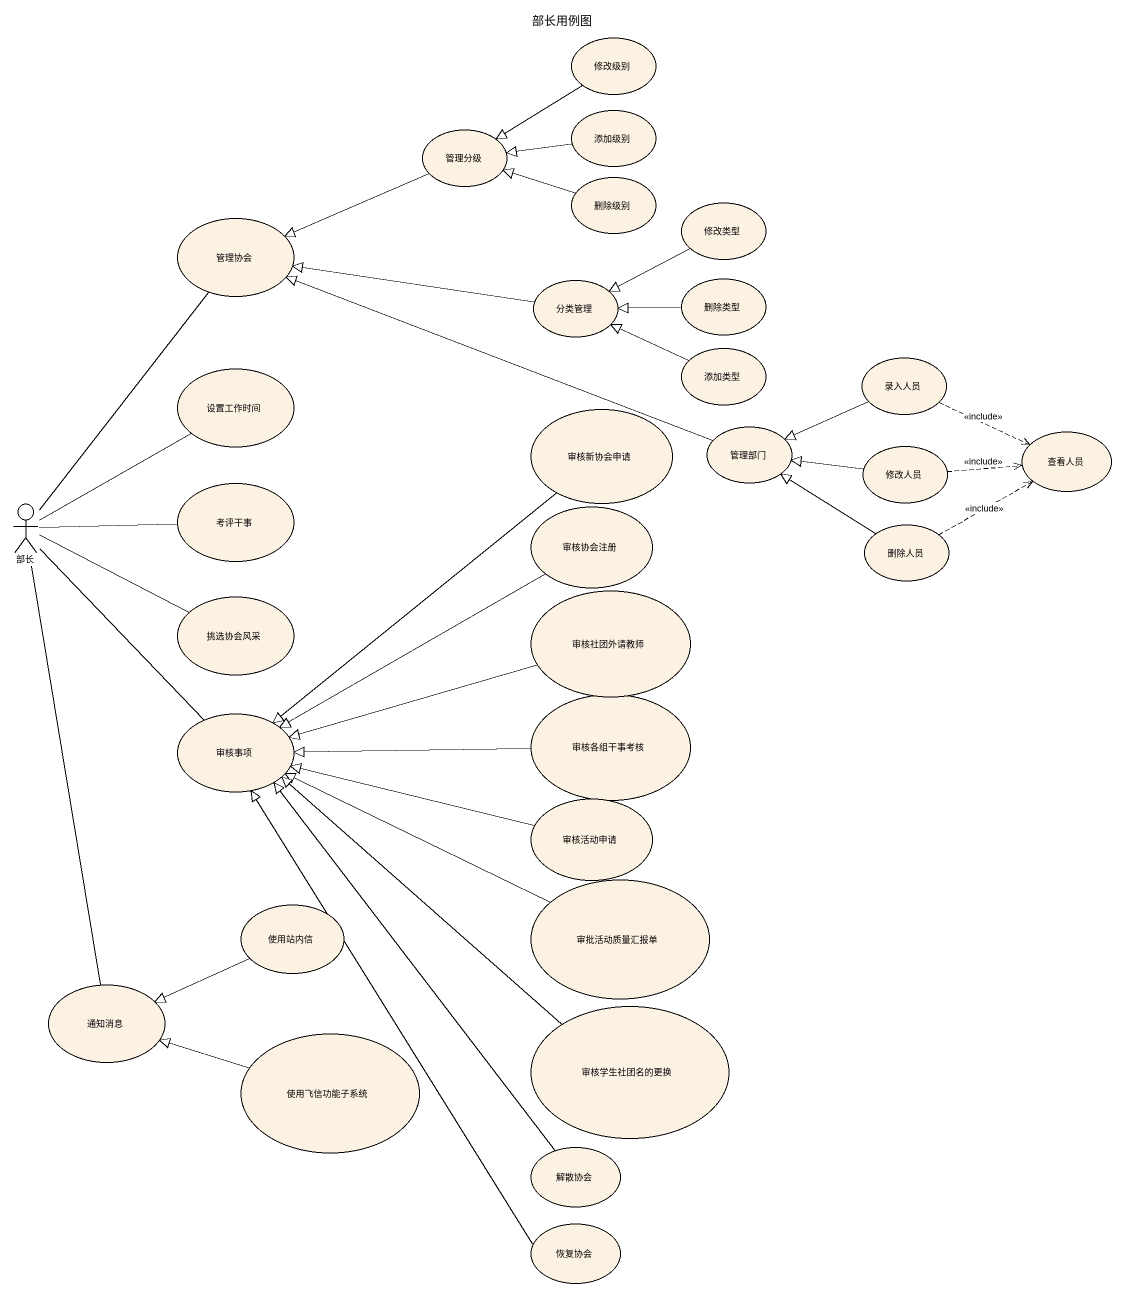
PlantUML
@startuml
title 部长用例图
usecase 修改级别
usecase 添加级别
usecase 管理分级
usecase 删除级别
usecase 管理协会
usecase 修改类型
usecase 分类管理
usecase 删除类型
usecase 设置工作时间
usecase 添加类型
usecase 录入人员
usecase 审核新协会申请
usecase 管理部门
usecase 修改人员
usecase 查看人员
usecase 考评干事
actor 部长
usecase 审核协会注册
usecase 删除人员
usecase 挑选协会风采
usecase 审核社团外请教师
usecase 审核各组干事考核
usecase 审核事项
usecase 审核活动申请
usecase 审批活动质量汇报单
usecase 使用站内信
usecase 通知消息
usecase 使用飞信功能子系统
usecase 审核学生社团名的更换
usecase 解散协会
usecase 恢复协会
修改级别 --|> 管理分级
添加级别 -left-|> 管理分级
管理分级 -left-|> 管理协会
删除级别 -left-|> 管理分级
修改类型 -left-|> 分类管理
分类管理 -left-|> 管理协会
删除类型 -left-|> 分类管理
添加类型 -left-|> 分类管理
录入人员 -left-|> 管理部门
录入人员 .right.> 查看人员 : <<include>>
审核新协会申请 --|> 审核事项
管理部门 -left-|> 管理协会
修改人员 -left-|> 管理部门
修改人员 .right.> 查看人员 : <<include>>
部长 -up- 管理协会
部长 -up- 设置工作时间
部长 -right- 考评干事
部长 -right- 挑选协会风采
部长 -- 审核事项
部长 -- 通知消息
审核协会注册 -left-|> 审核事项
删除人员 -up-|> 管理部门
删除人员 .right.> 查看人员 : <<include>>
审核社团外请教师 -left-|> 审核事项
审核各组干事考核 -left-|> 审核事项
审核活动申请 -left-|> 审核事项
审批活动质量汇报单 -left-|> 审核事项
使用站内信 -left-|> 通知消息
使用飞信功能子系统 -left-|> 通知消息
审核学生社团名的更换 -up-|> 审核事项
解散协会 -up-|> 审核事项
恢复协会 -up-|> 审核事项
@enduml
